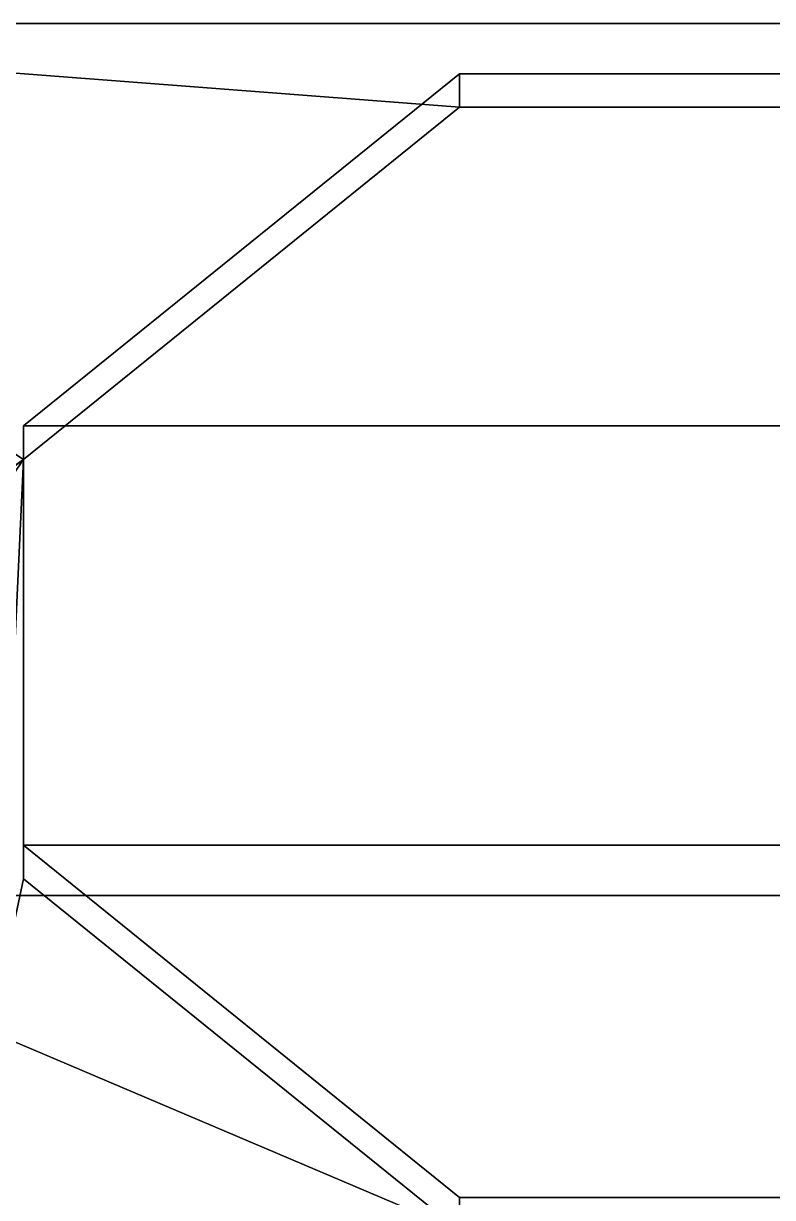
# Model space of a CAD drawing. Header units: millimetres. Extents: x -1.42 to 1.42, y -2.5 to 7.36.
# Drawn here: x -0.54 to -0.093, y 1.76 to 2.46 of the extents above; entities that cross this region are included whole.
import ezdxf

# ---------------------------------------------------------------- set-up
doc = ezdxf.new("R2010")
doc.units = ezdxf.units.MM
doc.header["$MEASUREMENT"] = 0

msp = doc.modelspace()

# ---------------------------------------------------------------- linework, layer by layer
for points in [[(-0.93128, 2.46, 0.95), (-0.28, 2.41, 0.98081), (0.28, 2.41, 0.98081), (0.93128, 2.46, 0.95)], [(-0.93128, 2.46, 0.95), (-0.74206, 2.16, 1.13485), (-0.59794, 2.16, 1.13485), (-0.54, 2.2, 1.1102)], [(-0.93128, 2.46, 0.95), (-0.54, 2.2, 1.1102), (-0.54, 2.2, 1.1102), (-0.28, 2.41, 0.98081)], [(0.71, 2.46, 0.95), (0.71, 1.94, 0.47), (-0.71, 1.94, 0.47), (-0.71, 2.46, 0.95)], [(-0.28, 2.43, 1.00081), (-0.54, 2.22, 1.1302), (0.54, 2.22, 1.1302), (0.28, 2.43, 1.00081)], [(-0.54, 2.22, 1.1302), (-0.28, 2.43, 1.00081), (-0.28, 2.41, 0.98081), (-0.54, 2.2, 1.1102)], [(-0.28, 2.43, 1.00081), (0.28, 2.43, 1.00081), (0.28, 2.41, 0.98081), (-0.28, 2.41, 0.98081)], [(-0.54, 2.22, 1.1302), (-0.54, 1.97, 1.28424), (0.54, 1.97, 1.28424), (0.54, 2.22, 1.1302)], [(-0.54, 1.97, 1.28424), (-0.54, 2.22, 1.1302), (-0.54, 2.2, 1.1102), (-0.54, 1.95, 1.26424)], [(-0.54, 2.2, 1.1102), (-0.59794, 2.16, 1.13485), (-0.59575, 2.15853, 1.13575)], [(-0.54, 2.2, 1.1102), (-0.59575, 2.15853, 1.13575), (-0.58847, 2.13, 1.15333)], [(-0.54, 2.2, 1.1102), (-0.58847, 2.13, 1.15333), (-0.54763, 2.03803, 1.21)], [(-0.54, 1.95, 1.26424), (-0.54, 2.2, 1.1102), (-0.54763, 2.03803, 1.21), (-0.55952, 1.85873, 1.32048)], [(-0.54, 1.97, 1.28424), (-0.28, 1.76, 1.41364), (0.28, 1.76, 1.41364), (0.54, 1.97, 1.28424)], [(-0.28, 1.76, 1.41364), (-0.54, 1.97, 1.28424), (-0.54, 1.95, 1.26424), (-0.28, 1.74, 1.39364)], [(-0.55952, 1.85873, 1.32048), (-0.28, 1.74, 1.39364), (-0.28, 1.74, 1.39364), (-0.54, 1.95, 1.26424)], [(0.71, 1.94, 0.47), (0.83, -1.89, 0.47), (-0.83, -1.89, 0.47), (-0.71, 1.94, 0.47)], [(-0.67, 1.75163, 1.38647), (-0.28, 1.74, 1.39364), (-0.28, 1.74, 1.39364), (-0.55952, 1.85873, 1.32048)], [(0.28, 1.76, 1.41364), (-0.28, 1.76, 1.41364), (-0.28, 1.74, 1.39364), (0.28, 1.74, 1.39364)]]:
    msp.add_3dface(points)

doc.saveas('drawing.dxf')
